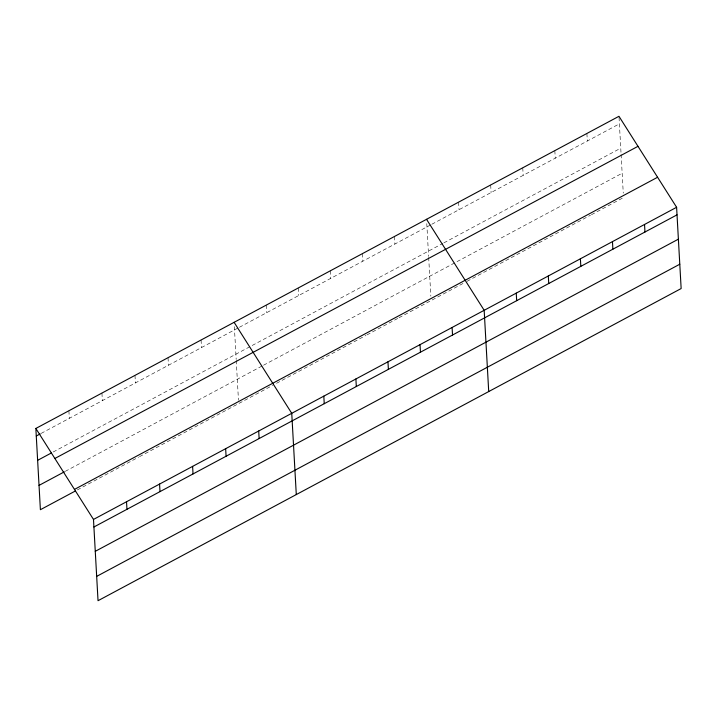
<?xml version="1.0" encoding="UTF-8"?>
<svg xmlns="http://www.w3.org/2000/svg" width="717" height="717" viewBox="0 0 717 717"><rect width="100%" height="100%" fill="white"/><g stroke="black" fill="none" stroke-linecap="round" stroke-linejoin="round"><path stroke-width="0.54" stroke-dasharray="3.58 2.69" d="M41.129 433.409L238.42 327.794M239.397 327.275L430.854 224.78M431.822 224.26L619.398 123.853M53.183 452.006L442.9 243.386M443.877 242.866L620.752 148.177M65.274 471.338L262.565 365.733M263.533 365.213L622.159 173.236M77.328 489.944L138.551 457.168M139.528 456.648L272.666 385.37M276.556 383.29L365.966 335.422M366.943 334.902L398.043 318.258M399.01 317.739L463.155 283.403M467.045 281.315L590.467 215.243M591.444 214.724L623.512 197.56M619.031 117.373L621.047 153.393M621.101 154.442L623.27 193.133M586.9 133.47L587.322 141.025M554.833 150.633L555.254 158.188M522.756 167.805L523.177 175.36M490.688 184.968L491.109 192.523M458.611 202.14L459.032 209.696M426.785 223.623L428.614 256.408M428.676 257.448L430.836 296.148M394.467 236.476L394.897 244.031M362.399 253.648L362.82 261.203M330.331 270.811L330.752 278.366M298.254 287.983L298.675 295.538M266.186 305.146L266.607 312.702M234.351 326.638L236.189 359.414M236.243 360.463L238.465 400.265M201.065 340.01L201.486 347.566M168.02 357.693L168.45 365.249M134.984 375.385L135.405 382.941M101.939 393.077L102.361 400.633M68.895 410.76L69.316 418.316"/><path stroke-width="1.08" d="M35.85 428.452L618.968 116.297L676.606 207.294L681.15 288.548L98.032 600.703L93.488 519.44L35.85 428.452L40.394 509.706L75.384 490.984M36.271 436.008L40.161 433.928M37.634 460.332L51.239 453.045M54.868 458.477L637.996 146.322M39.032 485.391L64.306 471.858M74.469 489.415L657.588 177.26M93.488 519.44L676.606 207.294M93.909 526.995L677.027 214.849M95.271 551.319L678.39 239.164M96.67 576.378L679.788 264.223M426.543 219.312L484.172 310.3L488.716 391.563M234.109 322.318L291.747 413.315L296.291 494.569M644.538 224.457L644.959 232.012M612.461 241.629L612.883 249.184M580.394 258.792L580.815 266.348M548.317 275.964L548.738 283.52M516.249 293.128L516.67 300.683M452.104 327.472L452.526 335.027M420.037 344.635L420.458 352.19M387.96 361.807L388.381 369.363M355.892 378.97L356.313 386.526M323.815 396.142L324.236 403.698M258.703 430.998L259.124 438.553M225.658 448.69L226.079 456.245M192.613 466.382L193.034 473.928M159.568 484.065L159.999 491.62M126.533 501.757L126.954 509.312"/></g></svg>
